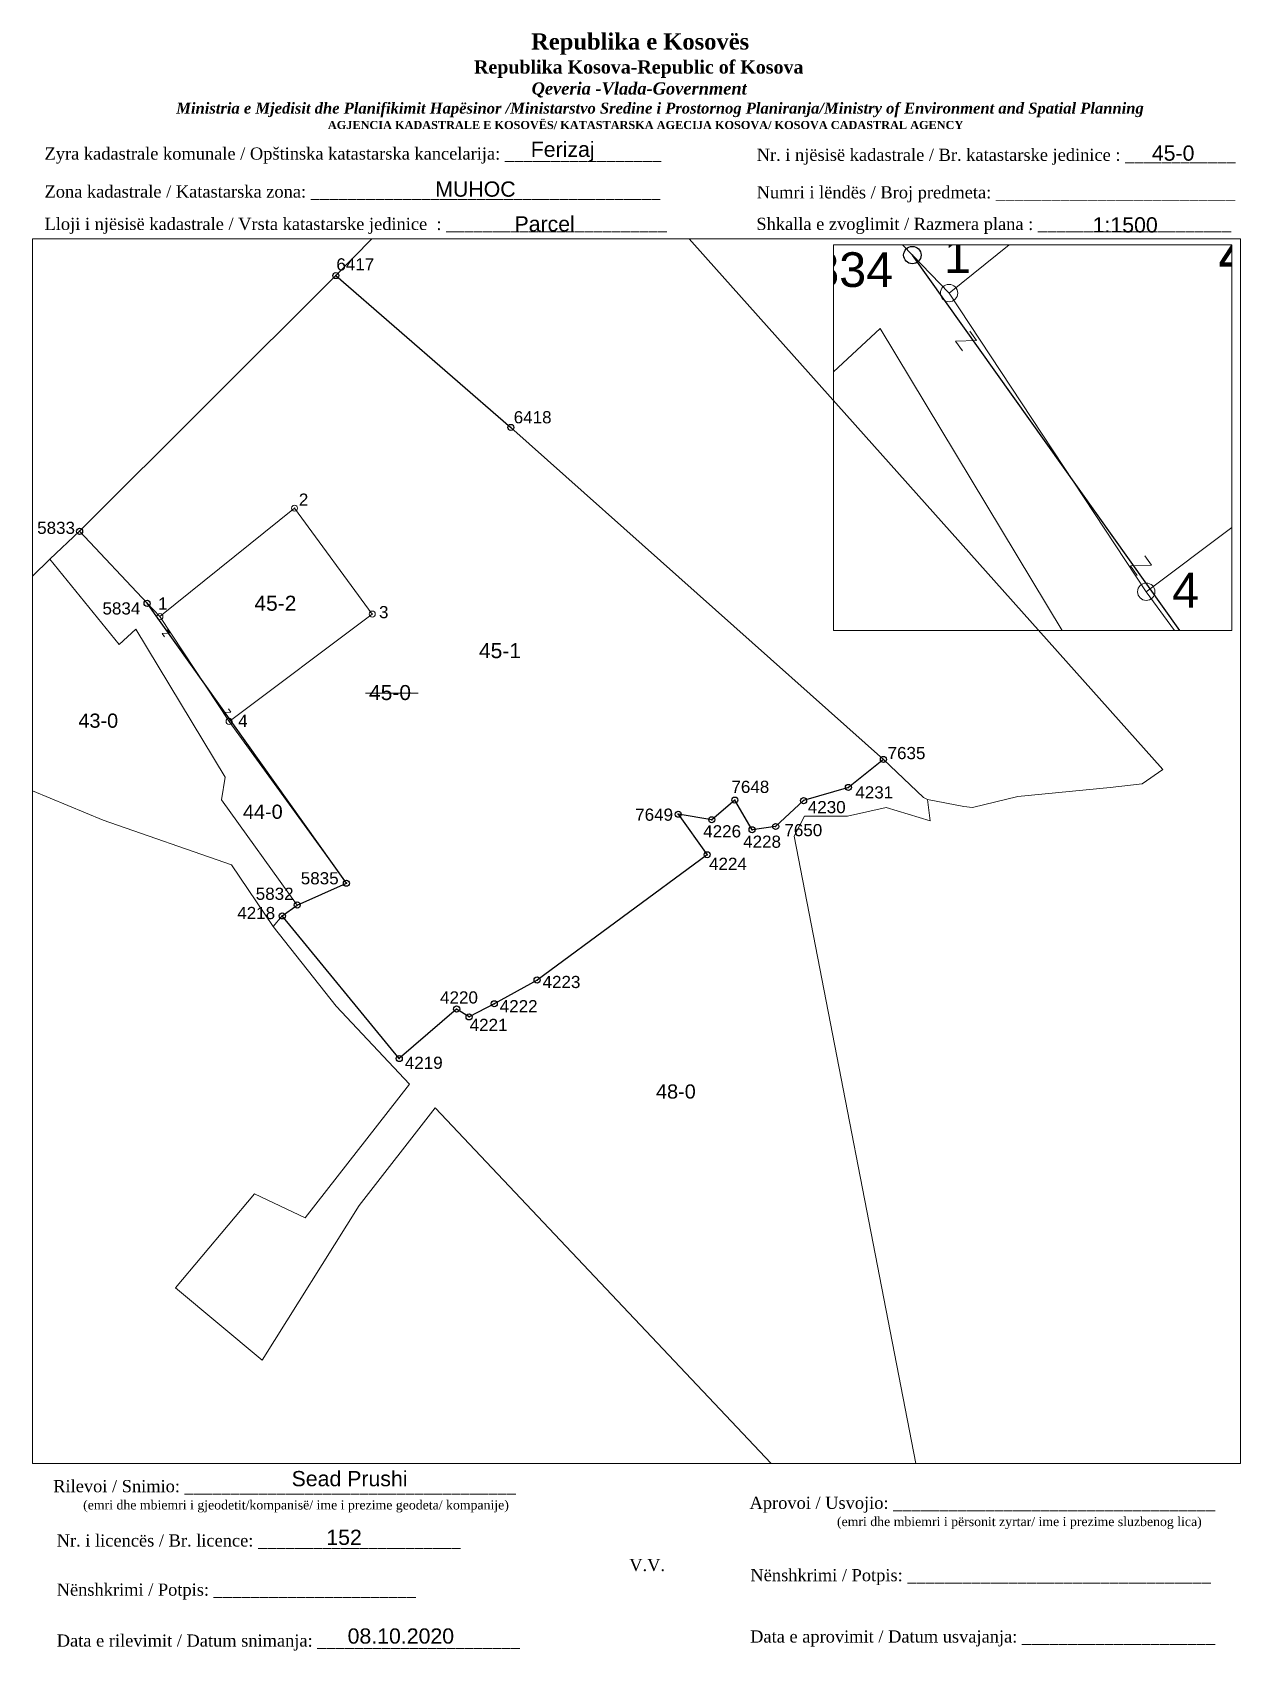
# Paper-space layout 'Layout1' of a CAD drawing. Header units: feet. Extents: x 1 to 199, y 0 to 266.
# The model-space entities are those that its viewports show. They can reach past a viewport. Long polylines and large blocks are cut down to what shows.
import ezdxf

# ---------------------------------------------------------------- set-up
doc = ezdxf.new("R2010")
doc.units = ezdxf.units.FT
doc.header["$MEASUREMENT"] = 0
doc.header["$PDMODE"] = 32
doc.header["$PDSIZE"] = 1.5
doc.layers.get('0').update_dxf_attribs({"linetype": 'CONTINUOUS'})
for name, color, linetype in [('Korniza e jashtme', 7, 'CONTINUOUS'), ('Nr e Pikave Gjeodezike te Parceles Baze', 7, 'CONTINUOUS'), ('Nr Parceles Baze', 7, 'CONTINUOUS'), ('Nr. Parcel. Re', 1, 'CONTINUOUS'), ('Parcela Baze', 7, 'CONTINUOUS'), ('Parcele_re', 1, 'CONTINUOUS'), ('Pikat', 7, 'CONTINUOUS'), ('Pike e re', 1, 'CONTINUOUS')]:
    doc.layers.add(name, color=color, linetype=linetype)
doc.styles.get("Standard").update_dxf_attribs({"font": 'arial.ttf'})

msp = doc.modelspace()

# ---------------------------------------------------------------- linework, layer by layer
at = {"layer": 'Nr Parceles Baze', "color": 1, "lineweight": 9}
msp.add_line((7512521.98, 4695705.97), (7512534.98, 4695705.97), dxfattribs=at)
at = {"layer": 'Nr Parceles Baze', "color": 253, "lineweight": 9}
for points in [[(7512557.81, 4695771.42), (7512514.71, 4695808.83), (7512564.49, 4695859.64), (7512605.78, 4695813.36), (7512718.39, 4695687.11), (7512713.31, 4695683.58), (7512705.44, 4695682.67), (7512682.68, 4695680.5), (7512671.54, 4695677.74), (7512669.35, 4695678.02), (7512660.46, 4695679.78), (7512659.45, 4695680.2), (7512649.58, 4695689.62), (7512557.81, 4695771.42)], [(7512451.59, 4695745.82), (7512468.21, 4695728.09), (7512517.31, 4695659.11), (7512505.19, 4695653.75), (7512486.58, 4695679.7), (7512487.43, 4695685.21), (7512465.43, 4695721.75), (7512461.34, 4695717.94), (7512444.26, 4695738.98), (7512451.59, 4695745.82)], [(7512404.06, 4695699.46), (7512444.26, 4695738.98), (7512461.34, 4695717.94), (7512465.43, 4695721.75), (7512487.43, 4695685.21), (7512486.58, 4695679.7), (7512505.19, 4695653.75), (7512501.52, 4695651.07), (7512499.25, 4695648.47), (7512488.97, 4695663.64), (7512457.38, 4695674.63), (7512436.64, 4695683.25), (7512411.66, 4695697.26), (7512404.06, 4695699.46)], [(7512638.06, 4695499.1), (7512539.18, 4695603.8), (7512520.47, 4695579.71), (7512496.53, 4695541.58), (7512475.2, 4695559.45), (7512494.69, 4695582.61), (7512507.19, 4695576.68), (7512532.86, 4695609.59), (7512514.79, 4695628.86), (7512499.25, 4695648.47), (7512501.52, 4695651.07), (7512530.32, 4695615.92), (7512544.46, 4695628.12), (7512547.54, 4695626.17), (7512553.72, 4695629.42), (7512564.27, 4695635.27), (7512606.17, 4695666.12), (7512599.03, 4695676.12), (7512607.31, 4695674.75), (7512612.98, 4695679.59), (7512617.23, 4695672.3), (7512623.03, 4695673.09), (7512629.91, 4695679.46), (7512640.97, 4695682.71), (7512649.58, 4695689.62), (7512659.45, 4695680.2), (7512660.46, 4695679.78), (7512661.08, 4695674.49), (7512650.22, 4695677.74), (7512640.73, 4695675.61), (7512630.17, 4695675.61), (7512627.56, 4695670.71), (7512665.61, 4695474.76)]]:
    msp.add_lwpolyline(points, dxfattribs=at)
at = {"layer": 'Parcela Baze'}
msp.add_lwpolyline([(7512505.19, 4695653.75), (7512517.31, 4695659.11), (7512468.21, 4695728.09), (7512451.59, 4695745.82), (7512514.71, 4695808.83), (7512557.81, 4695771.42), (7512649.58, 4695689.62), (7512640.97, 4695682.71), (7512629.91, 4695679.46), (7512623.03, 4695673.09), (7512617.23, 4695672.3), (7512612.98, 4695679.59), (7512607.31, 4695674.75), (7512599.03, 4695676.12), (7512606.17, 4695666.12), (7512564.27, 4695635.27), (7512553.72, 4695629.42), (7512547.54, 4695626.17), (7512544.46, 4695628.12), (7512530.32, 4695615.92), (7512501.52, 4695651.07), (7512505.19, 4695653.75)], dxfattribs=at)
at = {"layer": 'Parcele_re', "linetype": 'Continuous', "lineweight": 9}
for p, q in [((7512471.38, 4695724.8), (7512468.21, 4695728.09)), ((7512488.42, 4695698.99), (7512517.31, 4695659.11))]:
    msp.add_line(p, q, dxfattribs=at)
msp.add_lwpolyline([(7512488.42, 4695698.99), (7512523.68, 4695725.43), (7512504.53, 4695751.53), (7512471.38, 4695724.8)], close=True, dxfattribs=at)
for points in [[(7512473.17, 4695721.51), (7512473.75, 4695720.69), (7512471.95, 4695720.64), (7512472.53, 4695719.82)], [(7512488.29, 4695702.09), (7512488.87, 4695701.27), (7512487.07, 4695701.22), (7512487.65, 4695700.4)]]:
    msp.add_lwpolyline(points, dxfattribs=at)
at = {"layer": 'Pikat'}
for p in [(7512514.71, 4695808.83), (7512557.81, 4695771.42), (7512451.59, 4695745.82), (7512468.21, 4695728.09), (7512649.58, 4695689.62), (7512640.97, 4695682.71), (7512612.98, 4695679.59), (7512629.91, 4695679.46), (7512599.03, 4695676.12), (7512607.31, 4695674.75), (7512617.23, 4695672.3), (7512623.03, 4695673.09), (7512606.17, 4695666.12), (7512517.31, 4695659.11), (7512505.19, 4695653.75), (7512501.52, 4695651.07), (7512564.27, 4695635.27), (7512553.72, 4695629.42), (7512544.46, 4695628.12), (7512547.54, 4695626.17), (7512530.32, 4695615.92)]:
    msp.add_point(p, dxfattribs=at)
at = {"layer": 'Pike e re', "linetype": 'Continuous', "lineweight": 9}
for p in [(7512504.53, 4695751.53), (7512523.68, 4695725.43), (7512471.38, 4695724.8), (7512488.42, 4695698.99)]:
    msp.add_point(p, dxfattribs=at)

# ---------------------------------------------------------------- texts
at = {"layer": 'Nr e Pikave Gjeodezike te Parceles Baze'}
for s, p in [('6417', (7512514.84, 4695810.1)), ('6418', (7512558.52, 4695772.43)), ('5833', (7512441.14, 4695745.18)), ('5834', (7512457.23, 4695725.33)), ('7635', (7512650.6, 4695689.69)), ('7648', (7512612.14, 4695681.37)), ('4231', (7512642.66, 4695680)), ('4230', (7512630.96, 4695676.37)), ('7649', (7512588.44, 4695674.51)), ('4226', (7512605.19, 4695670.41)), ('7650', (7512625.19, 4695670.7)), ('4228', (7512615.03, 4695667.85)), ('4224', (7512606.63, 4695662.41)), ('5835', (7512506.07, 4695658.84)), ('5832', (7512494.98, 4695655.02)), ('4218', (7512490.43, 4695650.28)), ('4223', (7512565.63, 4695633.29)), ('4220', (7512540.38, 4695629.48)), ('4222', (7512555.08, 4695627.32)), ('4221', (7512547.67, 4695622.71)), ('4219', (7512531.7, 4695613.38))]:
    msp.add_text(s, height=3, dxfattribs=at).set_placement(p)
at = {"layer": 'Nr Parceles Baze'}
msp.add_text('45-0', height=3.7, dxfattribs=at).set_placement((7512522.88, 4695704.25))
at = {"layer": 'Nr Parceles Baze', "color": 253, "lineweight": 9}
for s, p in [('43-0', (7512451.3, 4695697.42)), ('44-0', (7512491.83, 4695674.98)), ('48-0', (7512593.57, 4695606.05))]:
    msp.add_text(s, height=3.5, dxfattribs=at).set_placement(p)
at = {"layer": 'Nr. Parcel. Re', "lineweight": 9}
for s, p in [('45-2', (7512494.65, 4695726.26)), ('45-1', (7512549.96, 4695714.57))]:
    msp.add_text(s, height=3.7, dxfattribs=at).set_placement(p)
at = {"layer": 'Pike e re', "linetype": 'Continuous', "lineweight": 9, "char_height": 3, "attachment_point": 1}
for s, insert in [('2', (7512505.6, 4695755.13)), ('1', (7512470.94, 4695729.53)), ('3', (7512525.34, 4695727.42)), ('4', (7512490.66, 4695700.62))]:
    msp.add_mtext_dynamic_manual_height_columns(s, width=0.4716, gutter_width=1, heights=[0], dxfattribs=dict(at, insert=insert))

psp = doc.layouts.get("Layout1")

# ---------------------------------------------------------------- texts
for s, insert, char_height, width, attachment_point in [('\\pi77.297;{\\fBook Antiqua|b1|i0|c0|p18;\\H1.333x;Republika e Kosovës\\fTimes New Roman|b1|i0|c0|p18;\\P\\pi67.927;\\fBook Antiqua|b1|i0|c0|p18;\\H0.8125x;Republika Kosova-Republic of Kosova\\fTimes New Roman|b1|i0|c0|p18;\\P\\pi77.378;\\fBook Antiqua|b1|i1|c0|p18;\\H0.9233x;Qeveria -Vlada-Government \\P\\pi13.032,l6,t23.033;\\fTimes New Roman|b1|i1|c0|p18;\\H0.9x;Ministria e Mjedisit dhe Planifikimit Hapësinor /Ministarstvo Sredine i Prostornog Planiranja/Ministry of Environment and Spatial Planning\\P\\pi43.931,l0,tz;\\fBook Antiqua|b1|i0|c0|p18;\\H0.7406x;AGJENCIA KADASTRALE E KOSOVËS/ KATASTARSKA AGECIJA KOSOVA/ KOSOVA CADASTRAL AGENCY}', (5.57, 265.93), 2, 191.8237, 1), ('{\\fTimes New Roman|b0|i0|c0|p18;Zyra kadastrale komunale / Opštinska katastarska kancelarija: _________________}', (2.98, 247.18), 2, 100.6873, 1), ('Ferizaj', (88.05, 246.51), 2.5, 9.9735, 5), ('45-0', (188.28, 246.24), 2.5, 9.6047, 5), ('{\\fTimes New Roman|b0|i0|c0|p18;Nr. i njësisë kadastrale / Br. katastarske jedinice : ____________}', (119.91, 246.98), 2, 79.9484, 1), ('{\\fTimes New Roman|b0|i0|c0|p18;Zona kadastrale / Katastarska zona: ______________________________________}', (2.98, 240.95), 2, 100.6873, 1), ('MUHOC', (73.73, 240.33), 2.5, 45.0595, 5), ('{\\fTimes New Roman|b0|i0|c0|p18;Numri i lëndës / Broj predmeta: __________________________}', (119.91, 240.82), 2, 79.9484, 1), ('{\\fTimes New Roman|b0|i0|c0|p18;Lloji i njësisë kadastrale / Vrsta katastarske jedinice  : ________________________}', (2.98, 235.63), 2, 100.6873, 1), ('{\\fArial|b0|i0|c0|p34;Parcel}', (85.09, 234.62), 2.5, 11.2939, 5), ('{\\fTimes New Roman|b0|i0|c0|p18;Shkalla e zvoglimit / Razmera plana : _____________________}', (119.85, 235.63), 2, 79.9484, 1), ('1:1500', (180.41, 234.45), 2.5, 10.1784, 5), ('Sead Prushi', (53.06, 28.53), 2.5, 27.1816, 5), ('{\\fTimes New Roman|b0|i0|c0|p18;Rilevoi / Snimio: ____________________________________\\P     \\H0.75x;(emri dhe mbiemri i gjeodetit/kompanisë/ ime i prezime geodeta/ kompanije)}', (42.38, 25.65), 2, 74.7958, 5), ('{\\fTimes New Roman|b0|i0|c0|p18; Aprovoi / Usvojio: ___________________________________\\P                    \\H0.75x;(emri dhe mbiemri i përsonit zyrtar/ ime i prezime sluzbenog lica)}', (117.98, 25.58), 2, 83.344, 1), ('{\\fTimes New Roman|b0|i0|c0|p18;Nr. i licencës / Br. licence: ______________________\\P                                }', (4.98, 19.39), 2, 83.344, 1), ('152', (52.16, 18.89), 2.5, 5.3971, 5), ('{\\fTimes New Roman|b0|i0|c0|p18;V.V.                                 }', (101.92, 14.34), 2, 5.7076, 5), ('{\\fTimes New Roman|b0|i0|c0|p18; Nënshkrimi / Potpis: _________________________________}', (118.12, 13.7), 2, 83.344, 1), ('{\\fTimes New Roman|b0|i0|c0|p18;Nënshkrimi / Potpis: ______________________\\P                                 }', (4.98, 11.32), 2, 83.344, 1), ('{\\fTimes New Roman|b0|i0|c0|p18;Data e rilevimit / Datum snimanja: ______________________\\P                                 }', (4.98, 2.95), 2, 83.344, 1), ('08.10.2020', (61.48, 2.68), 2.5, 21.186, 5), ('{\\fTimes New Roman|b0|i0|c0|p18; Data e aprovimit / Datum usvajanja: _____________________}', (118.07, 3.62), 2, 83.344, 1)]:
    psp.add_mtext(s, dxfattribs=dict(insert=insert, char_height=char_height, width=width, attachment_point=attachment_point))

# ---------------------------------------------------------------- viewports
at = {"layer": 'Korniza e jashtme', "view_target_point": (370776.43, 310629.57)}
psp.add_viewport(center=(100.17, 131.6), size=(198.38, 201.11), view_center_point=(7141812.33, 4385037.44), view_height=301.695, dxfattribs=at)
psp.add_viewport(center=(165.22, 199.53), size=(65.39, 63.3736), view_center_point=(7141702.18, 4385082.74), view_height=33.3545, status=3, dxfattribs=at)

doc.saveas('drawing.dxf')
